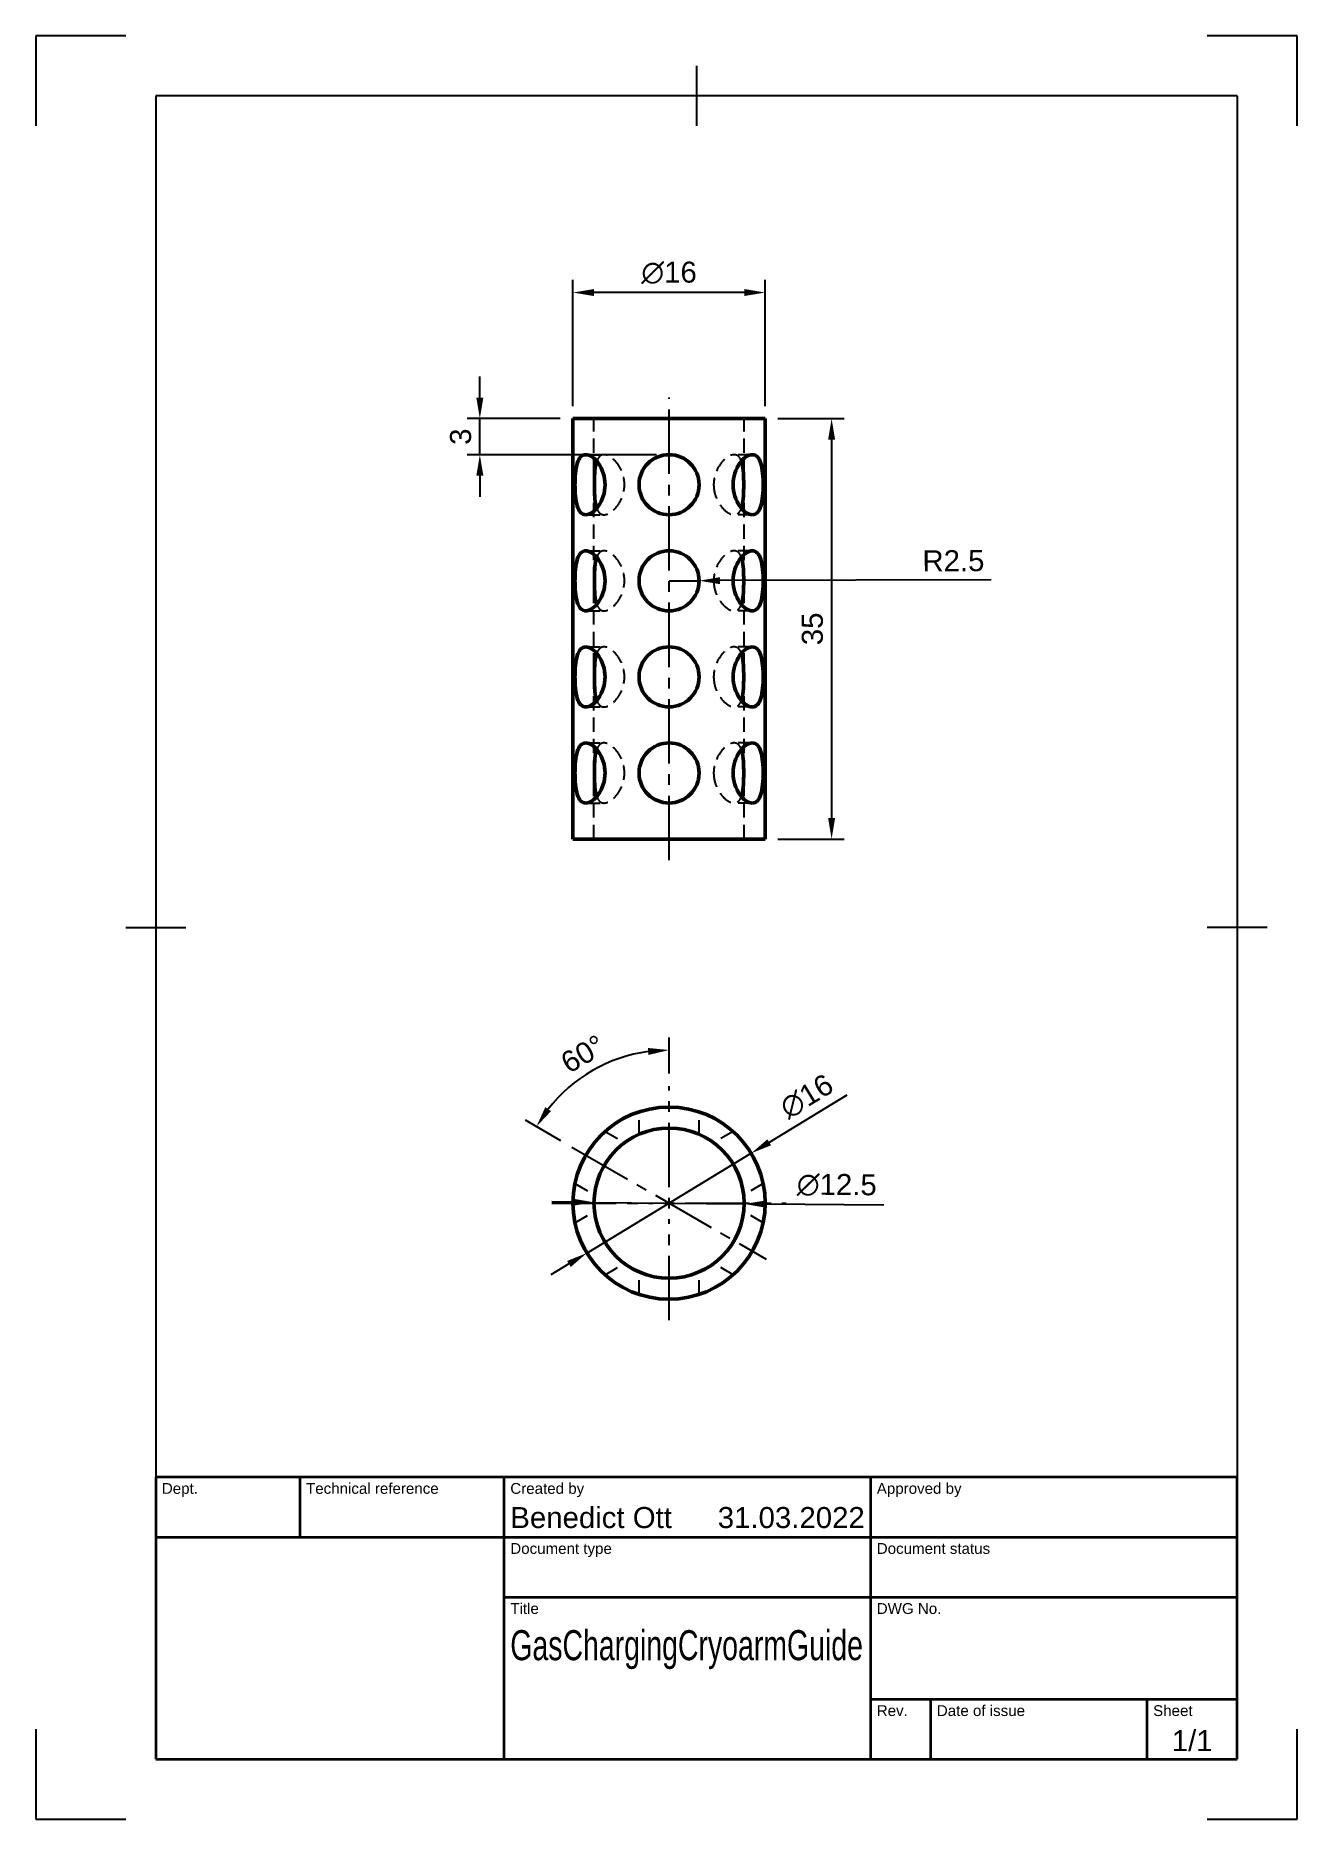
# Model space of a CAD drawing. Header units: millimetres. Extents: x 0 to 210, y 0 to 297.
import ezdxf
from ezdxf.enums import TextEntityAlignment as Align

# ---------------------------------------------------------------- set-up
doc = ezdxf.new("R2010")
doc.units = ezdxf.units.MM
doc.header["$LTSCALE"] = 0.75
doc.linetypes.add('CENTER2', pattern=[28.575, 19.05, -3.175, 3.175, -3.175])
doc.linetypes.add('HIDDEN2', pattern=[4.7625, 3.175, -1.5875])
for name, color, linetype, lineweight in [('Border', 7, 'Continuous', 25), ('FD_Dimensions', 7, 'Continuous', 25), ('Hidden', 7, 'HIDDEN2', 25), ('Smart Centers', 7, 'CENTER2', 25), ('TitleBlock', 7, 'Continuous', 35), ('Visible', 7, 'Continuous', 50)]:
    doc.layers.add(name, color=color, linetype=linetype, lineweight=lineweight)
doc.styles.add('FusionTitle', font='arial.ttf')
doc.styles.get("Standard").update_dxf_attribs({"font": 'arial.ttf'})
doc.dimstyles.new('Dim-ISO-25', dxfattribs={"dimtxt": 3.5, "dimasz": 3.5, "dimexe": 2.1, "dimexo": 2.1, "dimgap": 1.4, "dimtad": 1, "dimzin": 12, "dimdsep": 46, "dimtxsty": 'Standard', "dimcen": 0, "dimazin": 3, "dimtp": 0.1, "dimtm": 0.1, "dimtfac": 0.714286, "dimtmove": 0, "dimatfit": 3, "dimfxl": 1, "dimtzin": 12, "dimarcsym": 0})

# ---------------------------------------------------------------- blocks, each defined once
blk = doc.blocks.new('ISO_TITLEBLOCK')
at = {"layer": 'TitleBlock'}
for p, q in [((0, 47), (-180, 47)), ((-180, 47), (-180, 0)), ((-156, 37), (-156, 47)), ((-122, 0), (-122, 47)), ((-61, 0), (-61, 47)), ((0, 0), (0, 47)), ((-180, 37), (0, 37)), ((-122, 27), (0, 27)), ((-61, 10), (0, 10)), ((-51, 0), (-51, 10)), ((-15, 0), (-15, 10)), ((-180, 0), (0, 0))]:
    blk.add_line(p, q, dxfattribs=at)
at = {"layer": 'TitleBlock', "style": 'FusionTitle'}
for s, p in [('Dept.', (-179, 46)), ('Technical reference', (-155, 46)), ('Created by', (-121, 46)), ('Approved by', (-60, 46)), ('Document type', (-121, 36)), ('Document status', (-60, 36)), ('Title', (-121, 26)), ('DWG No.', (-60, 26)), ('Rev.', (-60, 9)), ('Date of issue', (-50, 9)), ('Sheet', (-14, 9))]:
    blk.add_text(s, height=1.8, dxfattribs=at).set_placement(p, align=Align.TOP_LEFT)
for tag, height, p in [('DEPT', 3.5, (-179, 42)), ('TECHNICAL_REFERENCE', 3.5, (-155, 42)), ('CREATED_BY', 3.5, (-121, 42)), ('APPROVED_BY', 3.5, (-60, 42)), ('DOCUMENT_TYPE', 3.5, (-121, 32)), ('DOCUMENT_STATUS', 3.5, (-60, 32)), ('TITLE_1', 5, (-121, 21.5)), ('TITLE_2', 5, (-121, 14)), ('TITLE_3', 5, (-121, 6.5)), ('DATE_OF_ISSUE', 3.5, (-50, 5))]:
    blk.add_attdef(tag, text='', height=height, dxfattribs=at).set_placement(p, align=Align.TOP_LEFT)
for tag, p in [('CREATED_DATE', (-62, 42)), ('APPROVED_DATE', (-0.99, 42))]:
    blk.add_attdef(tag, text='', height=3.5, dxfattribs=at).set_placement(p, align=Align.TOP_RIGHT)
for tag, height, p in [('DRAWING_NUMBER', 5, (-30.5, 19.75)), ('REV', 3.5, (-56, 4.85)), ('SHEET', 3.5, (-7.5, 4.85))]:
    blk.add_attdef(tag, text='', height=height, dxfattribs=at).set_placement(p, align=Align.TOP_CENTER)
blk = doc.blocks.new('ISO_A4(P)_SHEET')
at = {"layer": 'Border'}
for p, q in [((110, 292), (110, 282)), ((200, 287), (20, 287)), ((20, 287), (20, 10)), ((200, 287), (200, 10)), ((15, 148.5), (25, 148.5)), ((205, 148.5), (195, 148.5)), ((20, 10), (200, 10))]:
    blk.add_line(p, q, dxfattribs=at)
at = {"layer": 'Defpoints'}
for p, q in [((15, 297), (0, 297)), ((0, 297), (0, 282)), ((210, 297), (195, 297)), ((210, 282), (210, 297)), ((0, 15), (0, 0)), ((210, 0), (210, 15)), ((0, 0), (15, 0)), ((195, 0), (210, 0))]:
    blk.add_line(p, q, dxfattribs=at)
blk = doc.blocks.new('*D15')
at = {"layer": 'Defpoints', "color": 0, "transparency": 16777216}
for p in [(89.427922, 254.228634), (89.427922, 233.228634), (121.427922, 233.228634)]:
    blk.add_point(p, dxfattribs=at)
at = {"layer": 'FD_Dimensions', "lineweight": -2, "transparency": 16777216}
for p, q in [((89.427922, 235.328634), (89.427922, 256.328634)), ((121.427922, 235.328634), (121.427922, 256.328634)), ((117.927922, 254.228634), (92.927922, 254.228634))]:
    blk.add_line(p, q, dxfattribs=at)
at = {"layer": 'FD_Dimensions', "transparency": 16777216}
for points in [[(92.927922, 254.811967), (92.927922, 253.645301), (89.427922, 254.228634)], [(117.927922, 254.811967), (117.927922, 253.645301), (121.427922, 254.228634)]]:
    blk.add_solid(points, dxfattribs=at)
at = {"layer": 'FD_Dimensions', "color": 0, "transparency": 16777216, "insert": (105.427922, 257.513525), "char_height": 3.5, "attachment_point": 5}
blk.add_mtext('∅16', dxfattribs=at)
blk = doc.blocks.new('*D16')
at = {"layer": 'Defpoints', "color": 0, "transparency": 16777216}
for p in [(121.427922, 233.228634), (121.427922, 163.228634), (132.482851, 163.228634)]:
    blk.add_point(p, dxfattribs=at)
at = {"layer": 'FD_Dimensions', "lineweight": -2, "transparency": 16777216}
for p, q in [((123.527922, 233.228634), (134.582851, 233.228634)), ((132.482851, 229.728634), (132.482851, 166.728634)), ((123.527922, 163.228634), (134.582851, 163.228634))]:
    blk.add_line(p, q, dxfattribs=at)
at = {"layer": 'FD_Dimensions', "transparency": 16777216}
for points in [[(131.899518, 229.728634), (133.066184, 229.728634), (132.482851, 233.228634)], [(131.899518, 166.728634), (133.066184, 166.728634), (132.482851, 163.228634)]]:
    blk.add_solid(points, dxfattribs=at)
at = {"layer": 'FD_Dimensions', "color": 0, "transparency": 16777216, "insert": (129.294652, 198.228634), "char_height": 3.5, "attachment_point": 5, "rotation": 90}
blk.add_mtext('35', dxfattribs=at)
blk = doc.blocks.new('*D17')
at = {"layer": 'Defpoints', "color": 0, "transparency": 16777216}
for p in [(119.101054, 110.909811), (91.754789, 94.291093)]:
    blk.add_point(p, dxfattribs=at)
at = {"layer": 'FD_Dimensions', "lineweight": -2, "transparency": 16777216}
for p, q in [((135.012509, 120.579431), (122.092052, 112.727484)), ((91.754789, 94.291093), (119.101054, 110.909811)), ((88.763791, 92.473421), (85.772794, 90.655749))]:
    blk.add_line(p, q, dxfattribs=at)
at = {"layer": 'FD_Dimensions', "transparency": 16777216}
for points in [[(121.789106, 113.225983), (122.394997, 112.228984), (119.101054, 110.909811)], [(88.460846, 92.971921), (89.066737, 91.974921), (91.754789, 94.291093)]]:
    blk.add_solid(points, dxfattribs=at)
at = {"layer": 'FD_Dimensions', "color": 0, "transparency": 16777216, "insert": (128.341821, 120.369465), "char_height": 3.5, "attachment_point": 5, "rotation": 31.28764758}
blk.add_mtext('∅16', dxfattribs=at)
blk = doc.blocks.new('*D18')
at = {"layer": 'Defpoints', "color": 0, "transparency": 16777216}
for p in [(92.928563, 102.727072), (117.92728, 102.473832)]:
    blk.add_point(p, dxfattribs=at)
at = {"layer": 'FD_Dimensions', "lineweight": -2, "transparency": 16777216}
for p, q in [((89.428743, 102.762526), (85.928922, 102.79798)), ((92.928563, 102.727072), (117.92728, 102.473832)), ((141.177156, 102.238308), (121.427101, 102.438378))]:
    blk.add_line(p, q, dxfattribs=at)
at = {"layer": 'FD_Dimensions', "transparency": 16777216}
for points in [[(89.434651, 103.34583), (89.422834, 102.179223), (92.928563, 102.727072)], [(121.43301, 103.021682), (121.421192, 101.855075), (117.92728, 102.473832)]]:
    blk.add_solid(points, dxfattribs=at)
at = {"layer": 'FD_Dimensions', "color": 0, "transparency": 16777216, "insert": (133.34801, 105.602677), "char_height": 3.5, "attachment_point": 5, "rotation": 359.41958401}
blk.add_mtext('∅12.5', dxfattribs=at)
blk = doc.blocks.new('*D19')
at = {"layer": 'Defpoints', "color": 0, "transparency": 16777216}
for p in [(73.927922, 233.228634), (89.427922, 233.228634), (105.427922, 227.228634)]:
    blk.add_point(p, dxfattribs=at)
at = {"layer": 'FD_Dimensions', "lineweight": -2, "transparency": 16777216}
for p, q in [((73.927922, 236.728634), (73.927922, 240.228634)), ((87.327922, 233.228634), (71.827922, 233.228634)), ((73.927922, 227.228634), (73.927922, 233.228634)), ((103.327922, 227.228634), (71.827922, 227.228634)), ((73.927922, 223.728634), (73.927922, 220.228634))]:
    blk.add_line(p, q, dxfattribs=at)
at = {"layer": 'FD_Dimensions', "transparency": 16777216}
for points in [[(73.344589, 236.728634), (74.511255, 236.728634), (73.927922, 233.228634)], [(73.344589, 223.728634), (74.511255, 223.728634), (73.927922, 227.228634)]]:
    blk.add_solid(points, dxfattribs=at)
at = {"layer": 'FD_Dimensions', "color": 0, "transparency": 16777216, "insert": (70.739723, 230.228634), "char_height": 3.5, "attachment_point": 5, "rotation": 90}
blk.add_mtext('3', dxfattribs=at)
blk = doc.blocks.new('*U10')
at = {"layer": 'Smart Centers', "color": 0, "ltscale": 0.75, "transparency": 16777216}
blk.add_line((0, -38.5), (0, 38.5), dxfattribs=at)
blk = doc.blocks.new('*D20')
at = {"layer": 'Defpoints', "color": 0, "transparency": 16777216}
for p in [(105.427922, 206.228634), (110.427901, 206.243016)]:
    blk.add_point(p, dxfattribs=at)
at = {"layer": 'FD_Dimensions', "lineweight": -2, "transparency": 16777216}
for p, q in [((105.427922, 206.228634), (110.427901, 206.243016)), ((159.043279, 206.382852), (113.927887, 206.253083))]:
    blk.add_line(p, q, dxfattribs=at)
at = {"layer": 'FD_Dimensions', "transparency": 16777216}
blk.add_solid([(113.926209, 206.836414), (113.929565, 205.669752), (110.427901, 206.243016)], dxfattribs=at)
at = {"layer": 'FD_Dimensions', "color": 0, "transparency": 16777216, "insert": (152.760161, 209.551798), "char_height": 3.5, "attachment_point": 5, "rotation": 0.16478287}
blk.add_mtext('R2.5', dxfattribs=at)
blk = doc.blocks.new('*U12')
at = {"layer": 'Smart Centers', "color": 0, "ltscale": 0.75, "transparency": 16777216}
for p, q in [((0, 2.678906), (0, 19.5)), ((-19.5, 0), (-2.678906, 0)), ((2.678906, 0), (19.5, 0)), ((0, -19.5), (0, -2.678906))]:
    blk.add_line(p, q, dxfattribs=at)
at = {"layer": 'Smart Centers', "color": 0, "linetype": 'Continuous', "ltscale": 0.75, "transparency": 16777216}
for p, q in [((-0.892969, 0), (0.892969, 0)), ((0, -0.892969), (0, 0.892969))]:
    blk.add_line(p, q, dxfattribs=at)
blk = doc.blocks.new('*U13')
at = {"layer": 'Smart Centers', "color": 0, "ltscale": 0.75, "transparency": 16777216}
blk.add_line((-4.651528, 2.685561), (27.722987, -16.005874), dxfattribs=at)
blk = doc.blocks.new('*D21')
at = {"layer": 'Defpoints', "color": 0, "transparency": 16777216}
for p in [(96.707937, 126.558413), (105.427922, 122.100452), (89.234386, 111.949794), (105.427922, 105.279358), (121.608901, 93.258359)]:
    blk.add_point(p, dxfattribs=at)
at = {"layer": 'FD_Dimensions', "color": 0, "lineweight": -2, "transparency": 16777216}
for p, q in [((105.427922, 124.200452), (105.427922, 130.195981)), ((87.415733, 112.999794), (81.529492, 116.398217))]:
    blk.add_line(p, q, dxfattribs=at)
blk.add_arc((105.427922, 102.600452), 25.495529, 97.871695, 142.128305, dxfattribs=at)
at = {"layer": 'FD_Dimensions', "color": 0, "transparency": 16777216}
for points in [[(101.896137, 128.437701), (101.976216, 127.273786), (105.427922, 128.095981)], [(85.786041, 117.926384), (84.818101, 118.577692), (83.348146, 115.348217)]]:
    blk.add_solid(points, dxfattribs=at)
at = {"layer": 'FD_Dimensions', "color": 0, "transparency": 16777216, "insert": (91.086654, 127.440256), "char_height": 3.5, "attachment_point": 5, "rotation": 30.00001157}
blk.add_mtext('60°', dxfattribs=at)

msp = doc.modelspace()

# ---------------------------------------------------------------- linework, layer by layer
at = {"layer": 'Hidden'}
for p, q in [((92.928, 163.229), (92.928, 233.229)), ((117.928, 163.229), (117.928, 233.229)), ((91.572, 227.229), (94.603, 227.229)), ((119.284, 227.229), (116.253, 227.229)), ((91.572, 217.229), (94.603, 217.229)), ((119.284, 217.229), (116.253, 217.229)), ((91.572, 211.229), (94.603, 211.229)), ((119.284, 211.229), (116.253, 211.229)), ((91.572, 201.229), (94.603, 201.229)), ((119.284, 201.229), (116.253, 201.229)), ((91.572, 195.229), (94.603, 195.229)), ((119.284, 195.229), (116.253, 195.229)), ((91.572, 185.229), (94.603, 185.229)), ((119.284, 185.229), (116.253, 185.229)), ((91.572, 179.229), (94.603, 179.229)), ((119.284, 179.229), (116.253, 179.229)), ((91.572, 169.229), (94.603, 169.229)), ((119.284, 169.229), (116.253, 169.229))]:
    msp.add_line(p, q, dxfattribs=at)
at = {"layer": 'Hidden', "extrusion": (-1e-16, -1, 2.967e-13)}
for p, q in [((100.428, 114.057), (100.428, 117.799)), ((110.428, 114.057), (110.428, 117.799)), ((94.765, 114.53), (98.006, 112.659)), ((116.09, 114.53), (112.849, 112.659)), ((89.765, 105.87), (93.006, 103.999)), ((121.09, 105.87), (117.849, 103.999)), ((89.765, 99.331), (93.006, 101.202)), ((121.09, 99.331), (117.849, 101.202)), ((94.765, 90.671), (98.006, 92.542)), ((116.09, 90.671), (112.849, 92.542)), ((100.428, 87.402), (100.428, 91.144)), ((110.428, 87.402), (110.428, 91.144))]:
    msp.add_line(p, q, dxfattribs=at)
at = {"layer": 'Hidden'}
for points, knots in [([(93.389, 218.312), (93.487, 218.033), (93.613, 217.792), (93.994, 217.357), (94.285, 217.229), (94.92, 217.229), (95.303, 217.357), (96.084, 217.87), (96.48, 218.253), (97.145, 219.133), (97.459, 219.691), (97.891, 220.92), (98.006, 221.593), (98.006, 222.865), (97.891, 223.537), (97.459, 224.767), (97.145, 225.324), (96.48, 226.204), (96.084, 226.588), (95.303, 227.1), (94.92, 227.229), (94.285, 227.229), (93.994, 227.1), (93.613, 226.665), (93.487, 226.424), (93.389, 226.145)], [0.2195614, 0.2195614, 0.2195614, 0.2195614, 0.2860718, 0.2860718, 0.3813647, 0.3813647, 0.4766576, 0.4766576, 0.5719505, 0.5719505, 0.6673399, 0.6673399, 0.7627293, 0.7627293, 0.8581188, 0.8581188, 0.9535082, 0.9535082, 1.0488011, 1.0488011, 1.144094, 1.144094, 1.2393869, 1.2393869, 1.3058973, 1.3058973, 1.3058973, 1.3058973]), ([(117.467, 226.145), (117.368, 226.424), (117.243, 226.665), (116.861, 227.1), (116.571, 227.229), (115.936, 227.229), (115.553, 227.1), (114.772, 226.588), (114.376, 226.204), (113.711, 225.324), (113.397, 224.767), (112.964, 223.537), (112.849, 222.865), (112.849, 222.229)], [0.98229074, 0.98229074, 0.98229074, 0.98229074, 1.04880109, 1.04880109, 1.144094, 1.144094, 1.23938692, 1.23938692, 1.33467984, 1.33467984, 1.43006925, 1.43006925, 1.52545867, 1.52545867, 1.52545867, 1.52545867]), ([(112.849, 222.229), (112.849, 221.593), (112.964, 220.92), (113.397, 219.691), (113.711, 219.133), (114.376, 218.253), (114.772, 217.87), (115.553, 217.357), (115.936, 217.229), (116.571, 217.229), (116.861, 217.357), (117.243, 217.792), (117.368, 218.033), (117.467, 218.312)], [0, 0, 0, 0, 0.09538942, 0.09538942, 0.19077883, 0.19077883, 0.28607175, 0.28607175, 0.38136467, 0.38136467, 0.47665759, 0.47665759, 0.54316793, 0.54316793, 0.54316793, 0.54316793]), ([(93.389, 202.312), (93.487, 202.033), (93.613, 201.792), (93.994, 201.357), (94.285, 201.229), (94.92, 201.229), (95.303, 201.357), (96.084, 201.87), (96.48, 202.253), (97.145, 203.133), (97.459, 203.691), (97.891, 204.92), (98.006, 205.593), (98.006, 206.865), (97.891, 207.537), (97.459, 208.767), (97.145, 209.324), (96.48, 210.204), (96.084, 210.588), (95.303, 211.1), (94.92, 211.229), (94.285, 211.229), (93.994, 211.1), (93.613, 210.665), (93.487, 210.424), (93.389, 210.145)], [0.2195614, 0.2195614, 0.2195614, 0.2195614, 0.2860718, 0.2860718, 0.3813647, 0.3813647, 0.4766576, 0.4766576, 0.5719505, 0.5719505, 0.6673399, 0.6673399, 0.7627293, 0.7627293, 0.8581188, 0.8581188, 0.9535082, 0.9535082, 1.0488011, 1.0488011, 1.144094, 1.144094, 1.2393869, 1.2393869, 1.3058973, 1.3058973, 1.3058973, 1.3058973]), ([(117.467, 210.145), (117.368, 210.424), (117.243, 210.665), (116.861, 211.1), (116.571, 211.229), (115.936, 211.229), (115.553, 211.1), (114.772, 210.588), (114.376, 210.204), (113.711, 209.324), (113.397, 208.767), (112.964, 207.537), (112.849, 206.865), (112.849, 206.229)], [0.98229074, 0.98229074, 0.98229074, 0.98229074, 1.04880109, 1.04880109, 1.144094, 1.144094, 1.23938692, 1.23938692, 1.33467984, 1.33467984, 1.43006925, 1.43006925, 1.52545867, 1.52545867, 1.52545867, 1.52545867]), ([(112.849, 206.229), (112.849, 205.593), (112.964, 204.92), (113.397, 203.691), (113.711, 203.133), (114.376, 202.253), (114.772, 201.87), (115.553, 201.357), (115.936, 201.229), (116.571, 201.229), (116.861, 201.357), (117.243, 201.792), (117.368, 202.033), (117.467, 202.312)], [0, 0, 0, 0, 0.09538942, 0.09538942, 0.19077883, 0.19077883, 0.28607175, 0.28607175, 0.38136467, 0.38136467, 0.47665759, 0.47665759, 0.54316793, 0.54316793, 0.54316793, 0.54316793]), ([(93.389, 186.312), (93.487, 186.033), (93.613, 185.792), (93.994, 185.357), (94.285, 185.229), (94.92, 185.229), (95.303, 185.357), (96.084, 185.87), (96.48, 186.253), (97.145, 187.133), (97.459, 187.691), (97.891, 188.92), (98.006, 189.593), (98.006, 190.865), (97.891, 191.537), (97.459, 192.767), (97.145, 193.324), (96.48, 194.204), (96.084, 194.588), (95.303, 195.1), (94.92, 195.229), (94.285, 195.229), (93.994, 195.1), (93.613, 194.665), (93.487, 194.424), (93.389, 194.145)], [0.2195614, 0.2195614, 0.2195614, 0.2195614, 0.2860718, 0.2860718, 0.3813647, 0.3813647, 0.4766576, 0.4766576, 0.5719505, 0.5719505, 0.6673399, 0.6673399, 0.7627293, 0.7627293, 0.8581188, 0.8581188, 0.9535082, 0.9535082, 1.0488011, 1.0488011, 1.144094, 1.144094, 1.2393869, 1.2393869, 1.3058973, 1.3058973, 1.3058973, 1.3058973]), ([(117.467, 194.145), (117.368, 194.424), (117.243, 194.665), (116.861, 195.1), (116.571, 195.229), (115.936, 195.229), (115.553, 195.1), (114.772, 194.588), (114.376, 194.204), (113.711, 193.324), (113.397, 192.767), (112.964, 191.537), (112.849, 190.865), (112.849, 190.229)], [0.98229074, 0.98229074, 0.98229074, 0.98229074, 1.04880109, 1.04880109, 1.144094, 1.144094, 1.23938692, 1.23938692, 1.33467984, 1.33467984, 1.43006925, 1.43006925, 1.52545867, 1.52545867, 1.52545867, 1.52545867]), ([(112.849, 190.229), (112.849, 189.593), (112.964, 188.92), (113.397, 187.691), (113.711, 187.133), (114.376, 186.253), (114.772, 185.87), (115.553, 185.357), (115.936, 185.229), (116.571, 185.229), (116.861, 185.357), (117.243, 185.792), (117.368, 186.033), (117.467, 186.312)], [0, 0, 0, 0, 0.09538942, 0.09538942, 0.19077883, 0.19077883, 0.28607175, 0.28607175, 0.38136467, 0.38136467, 0.47665759, 0.47665759, 0.54316793, 0.54316793, 0.54316793, 0.54316793]), ([(93.389, 170.312), (93.487, 170.033), (93.613, 169.792), (93.994, 169.357), (94.285, 169.229), (94.92, 169.229), (95.303, 169.357), (96.084, 169.87), (96.48, 170.253), (97.145, 171.133), (97.459, 171.691), (97.891, 172.92), (98.006, 173.593), (98.006, 174.865), (97.891, 175.537), (97.459, 176.767), (97.145, 177.324), (96.48, 178.204), (96.084, 178.588), (95.303, 179.1), (94.92, 179.229), (94.285, 179.229), (93.994, 179.1), (93.613, 178.665), (93.487, 178.424), (93.389, 178.145)], [0.2195614, 0.2195614, 0.2195614, 0.2195614, 0.2860718, 0.2860718, 0.3813647, 0.3813647, 0.4766576, 0.4766576, 0.5719505, 0.5719505, 0.6673399, 0.6673399, 0.7627293, 0.7627293, 0.8581188, 0.8581188, 0.9535082, 0.9535082, 1.0488011, 1.0488011, 1.144094, 1.144094, 1.2393869, 1.2393869, 1.3058973, 1.3058973, 1.3058973, 1.3058973]), ([(117.467, 178.145), (117.368, 178.424), (117.243, 178.665), (116.861, 179.1), (116.571, 179.229), (115.936, 179.229), (115.553, 179.1), (114.772, 178.588), (114.376, 178.204), (113.711, 177.324), (113.397, 176.767), (112.964, 175.537), (112.849, 174.865), (112.849, 174.229)], [0.98229074, 0.98229074, 0.98229074, 0.98229074, 1.04880109, 1.04880109, 1.144094, 1.144094, 1.23938692, 1.23938692, 1.33467984, 1.33467984, 1.43006925, 1.43006925, 1.52545867, 1.52545867, 1.52545867, 1.52545867]), ([(112.849, 174.229), (112.849, 173.593), (112.964, 172.92), (113.397, 171.691), (113.711, 171.133), (114.376, 170.253), (114.772, 169.87), (115.553, 169.357), (115.936, 169.229), (116.571, 169.229), (116.861, 169.357), (117.243, 169.792), (117.368, 170.033), (117.467, 170.312)], [0, 0, 0, 0, 0.09538942, 0.09538942, 0.19077883, 0.19077883, 0.28607175, 0.28607175, 0.38136467, 0.38136467, 0.47665759, 0.47665759, 0.54316793, 0.54316793, 0.54316793, 0.54316793])]:
    msp.add_open_spline(points, degree=3, knots=knots, dxfattribs=at)
at = {"layer": 'Visible'}
for p, q in [((121.428, 233.229), (89.428, 233.229)), ((89.428, 163.229), (89.428, 233.229)), ((121.428, 163.229), (121.428, 233.229)), ((121.428, 163.229), (89.428, 163.229))]:
    msp.add_line(p, q, dxfattribs=at)
msp.add_circle((105.428, 102.6), 16, dxfattribs=at)
at = {"layer": 'Visible', "extrusion": (0, 0, -1)}
msp.add_circle((-105.428, 102.6), 12.5, dxfattribs=at)
at = {"layer": 'Visible'}
for centre, start, end in [((105.428, 222.229), 90, 270), ((105.428, 222.229), 270, 90), ((105.428, 206.229), 90, 270), ((105.428, 206.229), 270, 90), ((105.428, 190.229), 90, 270), ((105.428, 190.229), 270, 90), ((105.428, 174.229), 90, 270), ((105.428, 174.229), 270, 90)]:
    msp.add_arc(centre, 5, start, end, dxfattribs=at)
for points, knots in [([(91.572, 217.229), (91.255, 217.229), (90.955, 217.356), (90.469, 217.867), (90.28, 218.252), (90.012, 219.135), (89.914, 219.694), (89.791, 220.925), (89.765, 221.596), (89.765, 222.229), (89.765, 222.861), (89.791, 223.533), (89.914, 224.763), (90.012, 225.323), (90.28, 226.206), (90.469, 226.59), (90.955, 227.101), (91.255, 227.229), (91.572, 227.229)], [1.13834204, 1.13834204, 1.13834204, 1.13834204, 1.23318711, 1.23318711, 1.32803218, 1.32803218, 1.42291078, 1.42291078, 1.51778939, 1.51778939, 1.51778939, 1.61266799, 1.61266799, 1.70754659, 1.70754659, 1.80239166, 1.80239166, 1.89723673, 1.89723673, 1.89723673, 1.89723673]), ([(91.572, 227.229), (91.888, 227.229), (92.259, 227.101), (93.003, 226.59), (93.374, 226.206), (93.989, 225.323), (94.275, 224.763), (94.664, 223.533), (94.765, 222.861), (94.765, 221.596), (94.664, 220.925), (94.275, 219.694), (93.989, 219.135), (93.374, 218.252), (93.003, 217.867), (92.259, 217.356), (91.888, 217.229), (91.572, 217.229)], [0.37944735, 0.37944735, 0.37944735, 0.37944735, 0.47429242, 0.47429242, 0.56913749, 0.56913749, 0.66401609, 0.66401609, 0.75889469, 0.75889469, 0.8537733, 0.8537733, 0.9486519, 0.9486519, 1.04349697, 1.04349697, 1.13834204, 1.13834204, 1.13834204, 1.13834204]), ([(93.389, 226.145), (93.347, 226.025), (93.309, 225.897), (93.169, 225.324), (93.1, 224.767), (93.02, 223.537), (93.006, 222.865), (93.006, 222.229)], [1.30589726, 1.30589726, 1.30589726, 1.30589726, 1.33467984, 1.33467984, 1.43006925, 1.43006925, 1.52545867, 1.52545867, 1.52545867, 1.52545867]), ([(119.284, 217.229), (118.968, 217.229), (118.597, 217.356), (117.853, 217.867), (117.481, 218.252), (116.867, 219.135), (116.581, 219.694), (116.192, 220.925), (116.09, 221.596), (116.09, 222.229), (116.09, 222.861), (116.192, 223.533), (116.581, 224.763), (116.867, 225.323), (117.481, 226.206), (117.853, 226.59), (118.597, 227.101), (118.968, 227.229), (119.284, 227.229)], [1.13834204, 1.13834204, 1.13834204, 1.13834204, 1.23318711, 1.23318711, 1.32803218, 1.32803218, 1.42291078, 1.42291078, 1.51778939, 1.51778939, 1.51778939, 1.61266799, 1.61266799, 1.70754659, 1.70754659, 1.80239166, 1.80239166, 1.89723673, 1.89723673, 1.89723673, 1.89723673]), ([(117.467, 218.312), (117.509, 218.433), (117.546, 218.56), (117.687, 219.133), (117.756, 219.691), (117.836, 220.92), (117.849, 221.593), (117.849, 222.865), (117.836, 223.537), (117.756, 224.767), (117.687, 225.324), (117.546, 225.897), (117.509, 226.025), (117.467, 226.145)], [0.54316793, 0.54316793, 0.54316793, 0.54316793, 0.5719505, 0.5719505, 0.66733992, 0.66733992, 0.76272934, 0.76272934, 0.85811875, 0.85811875, 0.95350817, 0.95350817, 0.98229074, 0.98229074, 0.98229074, 0.98229074]), ([(119.284, 227.229), (119.6, 227.229), (119.901, 227.101), (120.387, 226.59), (120.575, 226.206), (120.844, 225.323), (120.942, 224.763), (121.065, 223.533), (121.09, 222.861), (121.09, 221.596), (121.065, 220.925), (120.942, 219.694), (120.844, 219.135), (120.575, 218.252), (120.387, 217.867), (119.901, 217.356), (119.6, 217.229), (119.284, 217.229)], [0.37944735, 0.37944735, 0.37944735, 0.37944735, 0.47429242, 0.47429242, 0.56913749, 0.56913749, 0.66401609, 0.66401609, 0.75889469, 0.75889469, 0.8537733, 0.8537733, 0.9486519, 0.9486519, 1.04349697, 1.04349697, 1.13834204, 1.13834204, 1.13834204, 1.13834204]), ([(93.006, 222.229), (93.006, 221.593), (93.02, 220.92), (93.1, 219.691), (93.169, 219.133), (93.309, 218.56), (93.347, 218.433), (93.389, 218.312)], [0, 0, 0, 0, 0.09538942, 0.09538942, 0.19077883, 0.19077883, 0.21956141, 0.21956141, 0.21956141, 0.21956141]), ([(91.572, 201.229), (91.255, 201.229), (90.955, 201.356), (90.469, 201.867), (90.28, 202.252), (90.012, 203.135), (89.914, 203.694), (89.791, 204.925), (89.765, 205.596), (89.765, 206.229), (89.765, 206.861), (89.791, 207.533), (89.914, 208.763), (90.012, 209.323), (90.28, 210.206), (90.469, 210.59), (90.955, 211.101), (91.255, 211.229), (91.572, 211.229)], [1.13834204, 1.13834204, 1.13834204, 1.13834204, 1.23318711, 1.23318711, 1.32803218, 1.32803218, 1.42291078, 1.42291078, 1.51778939, 1.51778939, 1.51778939, 1.61266799, 1.61266799, 1.70754659, 1.70754659, 1.80239166, 1.80239166, 1.89723673, 1.89723673, 1.89723673, 1.89723673]), ([(91.572, 211.229), (91.888, 211.229), (92.259, 211.101), (93.003, 210.59), (93.374, 210.206), (93.989, 209.323), (94.275, 208.763), (94.664, 207.533), (94.765, 206.861), (94.765, 205.596), (94.664, 204.925), (94.275, 203.694), (93.989, 203.135), (93.374, 202.252), (93.003, 201.867), (92.259, 201.356), (91.888, 201.229), (91.572, 201.229)], [0.37944735, 0.37944735, 0.37944735, 0.37944735, 0.47429242, 0.47429242, 0.56913749, 0.56913749, 0.66401609, 0.66401609, 0.75889469, 0.75889469, 0.8537733, 0.8537733, 0.9486519, 0.9486519, 1.04349697, 1.04349697, 1.13834204, 1.13834204, 1.13834204, 1.13834204]), ([(119.284, 201.229), (118.968, 201.229), (118.597, 201.356), (117.853, 201.867), (117.481, 202.252), (116.867, 203.135), (116.581, 203.694), (116.192, 204.925), (116.09, 205.596), (116.09, 206.229), (116.09, 206.861), (116.192, 207.533), (116.581, 208.763), (116.867, 209.323), (117.481, 210.206), (117.853, 210.59), (118.597, 211.101), (118.968, 211.229), (119.284, 211.229)], [1.13834204, 1.13834204, 1.13834204, 1.13834204, 1.23318711, 1.23318711, 1.32803218, 1.32803218, 1.42291078, 1.42291078, 1.51778939, 1.51778939, 1.51778939, 1.61266799, 1.61266799, 1.70754659, 1.70754659, 1.80239166, 1.80239166, 1.89723673, 1.89723673, 1.89723673, 1.89723673]), ([(119.284, 211.229), (119.6, 211.229), (119.901, 211.101), (120.387, 210.59), (120.575, 210.206), (120.844, 209.323), (120.942, 208.763), (121.065, 207.533), (121.09, 206.861), (121.09, 205.596), (121.065, 204.925), (120.942, 203.694), (120.844, 203.135), (120.575, 202.252), (120.387, 201.867), (119.901, 201.356), (119.6, 201.229), (119.284, 201.229)], [0.37944735, 0.37944735, 0.37944735, 0.37944735, 0.47429242, 0.47429242, 0.56913749, 0.56913749, 0.66401609, 0.66401609, 0.75889469, 0.75889469, 0.8537733, 0.8537733, 0.9486519, 0.9486519, 1.04349697, 1.04349697, 1.13834204, 1.13834204, 1.13834204, 1.13834204]), ([(93.389, 210.145), (93.347, 210.025), (93.309, 209.897), (93.169, 209.324), (93.1, 208.767), (93.02, 207.537), (93.006, 206.865), (93.006, 206.229)], [1.30589726, 1.30589726, 1.30589726, 1.30589726, 1.33467984, 1.33467984, 1.43006925, 1.43006925, 1.52545867, 1.52545867, 1.52545867, 1.52545867]), ([(117.467, 202.312), (117.509, 202.433), (117.546, 202.56), (117.687, 203.133), (117.756, 203.691), (117.836, 204.92), (117.849, 205.593), (117.849, 206.865), (117.836, 207.537), (117.756, 208.767), (117.687, 209.324), (117.546, 209.897), (117.509, 210.025), (117.467, 210.145)], [0.54316793, 0.54316793, 0.54316793, 0.54316793, 0.5719505, 0.5719505, 0.66733992, 0.66733992, 0.76272934, 0.76272934, 0.85811875, 0.85811875, 0.95350817, 0.95350817, 0.98229074, 0.98229074, 0.98229074, 0.98229074]), ([(93.006, 206.229), (93.006, 205.593), (93.02, 204.92), (93.1, 203.691), (93.169, 203.133), (93.309, 202.56), (93.347, 202.433), (93.389, 202.312)], [0, 0, 0, 0, 0.09538942, 0.09538942, 0.19077883, 0.19077883, 0.21956141, 0.21956141, 0.21956141, 0.21956141]), ([(91.572, 185.229), (91.255, 185.229), (90.955, 185.356), (90.469, 185.867), (90.28, 186.252), (90.012, 187.135), (89.914, 187.694), (89.791, 188.925), (89.765, 189.596), (89.765, 190.229), (89.765, 190.861), (89.791, 191.533), (89.914, 192.763), (90.012, 193.323), (90.28, 194.206), (90.469, 194.59), (90.955, 195.101), (91.255, 195.229), (91.572, 195.229)], [1.13834204, 1.13834204, 1.13834204, 1.13834204, 1.23318711, 1.23318711, 1.32803218, 1.32803218, 1.42291078, 1.42291078, 1.51778939, 1.51778939, 1.51778939, 1.61266799, 1.61266799, 1.70754659, 1.70754659, 1.80239166, 1.80239166, 1.89723673, 1.89723673, 1.89723673, 1.89723673]), ([(91.572, 195.229), (91.888, 195.229), (92.259, 195.101), (93.003, 194.59), (93.374, 194.206), (93.989, 193.323), (94.275, 192.763), (94.664, 191.533), (94.765, 190.861), (94.765, 189.596), (94.664, 188.925), (94.275, 187.694), (93.989, 187.135), (93.374, 186.252), (93.003, 185.867), (92.259, 185.356), (91.888, 185.229), (91.572, 185.229)], [0.37944735, 0.37944735, 0.37944735, 0.37944735, 0.47429242, 0.47429242, 0.56913749, 0.56913749, 0.66401609, 0.66401609, 0.75889469, 0.75889469, 0.8537733, 0.8537733, 0.9486519, 0.9486519, 1.04349697, 1.04349697, 1.13834204, 1.13834204, 1.13834204, 1.13834204]), ([(93.389, 194.145), (93.347, 194.025), (93.309, 193.897), (93.169, 193.324), (93.1, 192.767), (93.02, 191.537), (93.006, 190.865), (93.006, 190.229)], [1.30589726, 1.30589726, 1.30589726, 1.30589726, 1.33467984, 1.33467984, 1.43006925, 1.43006925, 1.52545867, 1.52545867, 1.52545867, 1.52545867]), ([(119.284, 185.229), (118.968, 185.229), (118.597, 185.356), (117.853, 185.867), (117.481, 186.252), (116.867, 187.135), (116.581, 187.694), (116.192, 188.925), (116.09, 189.596), (116.09, 190.229), (116.09, 190.861), (116.192, 191.533), (116.581, 192.763), (116.867, 193.323), (117.481, 194.206), (117.853, 194.59), (118.597, 195.101), (118.968, 195.229), (119.284, 195.229)], [1.13834204, 1.13834204, 1.13834204, 1.13834204, 1.23318711, 1.23318711, 1.32803218, 1.32803218, 1.42291078, 1.42291078, 1.51778939, 1.51778939, 1.51778939, 1.61266799, 1.61266799, 1.70754659, 1.70754659, 1.80239166, 1.80239166, 1.89723673, 1.89723673, 1.89723673, 1.89723673]), ([(117.467, 186.312), (117.509, 186.433), (117.546, 186.56), (117.687, 187.133), (117.756, 187.691), (117.836, 188.92), (117.849, 189.593), (117.849, 190.865), (117.836, 191.537), (117.756, 192.767), (117.687, 193.324), (117.546, 193.897), (117.509, 194.025), (117.467, 194.145)], [0.54316793, 0.54316793, 0.54316793, 0.54316793, 0.5719505, 0.5719505, 0.66733992, 0.66733992, 0.76272934, 0.76272934, 0.85811875, 0.85811875, 0.95350817, 0.95350817, 0.98229074, 0.98229074, 0.98229074, 0.98229074]), ([(119.284, 195.229), (119.6, 195.229), (119.901, 195.101), (120.387, 194.59), (120.575, 194.206), (120.844, 193.323), (120.942, 192.763), (121.065, 191.533), (121.09, 190.861), (121.09, 189.596), (121.065, 188.925), (120.942, 187.694), (120.844, 187.135), (120.575, 186.252), (120.387, 185.867), (119.901, 185.356), (119.6, 185.229), (119.284, 185.229)], [0.37944735, 0.37944735, 0.37944735, 0.37944735, 0.47429242, 0.47429242, 0.56913749, 0.56913749, 0.66401609, 0.66401609, 0.75889469, 0.75889469, 0.8537733, 0.8537733, 0.9486519, 0.9486519, 1.04349697, 1.04349697, 1.13834204, 1.13834204, 1.13834204, 1.13834204]), ([(93.006, 190.229), (93.006, 189.593), (93.02, 188.92), (93.1, 187.691), (93.169, 187.133), (93.309, 186.56), (93.347, 186.433), (93.389, 186.312)], [0, 0, 0, 0, 0.09538942, 0.09538942, 0.19077883, 0.19077883, 0.21956141, 0.21956141, 0.21956141, 0.21956141]), ([(91.572, 169.229), (91.255, 169.229), (90.955, 169.356), (90.469, 169.867), (90.28, 170.252), (90.012, 171.135), (89.914, 171.694), (89.791, 172.925), (89.765, 173.596), (89.765, 174.229), (89.765, 174.861), (89.791, 175.533), (89.914, 176.763), (90.012, 177.323), (90.28, 178.206), (90.469, 178.59), (90.955, 179.101), (91.255, 179.229), (91.572, 179.229)], [1.13834204, 1.13834204, 1.13834204, 1.13834204, 1.23318711, 1.23318711, 1.32803218, 1.32803218, 1.42291078, 1.42291078, 1.51778939, 1.51778939, 1.51778939, 1.61266799, 1.61266799, 1.70754659, 1.70754659, 1.80239166, 1.80239166, 1.89723673, 1.89723673, 1.89723673, 1.89723673]), ([(91.572, 179.229), (91.888, 179.229), (92.259, 179.101), (93.003, 178.59), (93.374, 178.206), (93.989, 177.323), (94.275, 176.763), (94.664, 175.533), (94.765, 174.861), (94.765, 173.596), (94.664, 172.925), (94.275, 171.694), (93.989, 171.135), (93.374, 170.252), (93.003, 169.867), (92.259, 169.356), (91.888, 169.229), (91.572, 169.229)], [0.37944735, 0.37944735, 0.37944735, 0.37944735, 0.47429242, 0.47429242, 0.56913749, 0.56913749, 0.66401609, 0.66401609, 0.75889469, 0.75889469, 0.8537733, 0.8537733, 0.9486519, 0.9486519, 1.04349697, 1.04349697, 1.13834204, 1.13834204, 1.13834204, 1.13834204]), ([(119.284, 169.229), (118.968, 169.229), (118.597, 169.356), (117.853, 169.867), (117.481, 170.252), (116.867, 171.135), (116.581, 171.694), (116.192, 172.925), (116.09, 173.596), (116.09, 174.229), (116.09, 174.861), (116.192, 175.533), (116.581, 176.763), (116.867, 177.323), (117.481, 178.206), (117.853, 178.59), (118.597, 179.101), (118.968, 179.229), (119.284, 179.229)], [1.13834204, 1.13834204, 1.13834204, 1.13834204, 1.23318711, 1.23318711, 1.32803218, 1.32803218, 1.42291078, 1.42291078, 1.51778939, 1.51778939, 1.51778939, 1.61266799, 1.61266799, 1.70754659, 1.70754659, 1.80239166, 1.80239166, 1.89723673, 1.89723673, 1.89723673, 1.89723673]), ([(119.284, 179.229), (119.6, 179.229), (119.901, 179.101), (120.387, 178.59), (120.575, 178.206), (120.844, 177.323), (120.942, 176.763), (121.065, 175.533), (121.09, 174.861), (121.09, 173.596), (121.065, 172.925), (120.942, 171.694), (120.844, 171.135), (120.575, 170.252), (120.387, 169.867), (119.901, 169.356), (119.6, 169.229), (119.284, 169.229)], [0.37944735, 0.37944735, 0.37944735, 0.37944735, 0.47429242, 0.47429242, 0.56913749, 0.56913749, 0.66401609, 0.66401609, 0.75889469, 0.75889469, 0.8537733, 0.8537733, 0.9486519, 0.9486519, 1.04349697, 1.04349697, 1.13834204, 1.13834204, 1.13834204, 1.13834204]), ([(93.389, 178.145), (93.347, 178.025), (93.309, 177.897), (93.169, 177.324), (93.1, 176.767), (93.02, 175.537), (93.006, 174.865), (93.006, 174.229)], [1.30589726, 1.30589726, 1.30589726, 1.30589726, 1.33467984, 1.33467984, 1.43006925, 1.43006925, 1.52545867, 1.52545867, 1.52545867, 1.52545867]), ([(117.467, 170.312), (117.509, 170.433), (117.546, 170.56), (117.687, 171.133), (117.756, 171.691), (117.836, 172.92), (117.849, 173.593), (117.849, 174.865), (117.836, 175.537), (117.756, 176.767), (117.687, 177.324), (117.546, 177.897), (117.509, 178.025), (117.467, 178.145)], [0.54316793, 0.54316793, 0.54316793, 0.54316793, 0.5719505, 0.5719505, 0.66733992, 0.66733992, 0.76272934, 0.76272934, 0.85811875, 0.85811875, 0.95350817, 0.95350817, 0.98229074, 0.98229074, 0.98229074, 0.98229074]), ([(93.006, 174.229), (93.006, 173.593), (93.02, 172.92), (93.1, 171.691), (93.169, 171.133), (93.309, 170.56), (93.347, 170.433), (93.389, 170.312)], [0, 0, 0, 0, 0.09538942, 0.09538942, 0.19077883, 0.19077883, 0.21956141, 0.21956141, 0.21956141, 0.21956141])]:
    msp.add_open_spline(points, degree=3, knots=knots, dxfattribs=at)

# ---------------------------------------------------------------- block references
at = {"layer": 'Border'}
msp.add_blockref('ISO_A4(P)_SHEET', (0, 0), dxfattribs=at)
at = {"layer": 'Smart Centers', "ltscale": 0.75}
for name, p in [('*U10', (105.428, 198.229)), ('*U12', (105.428, 102.6)), ('*U13', (93.886, 109.264))]:
    msp.add_blockref(name, p, dxfattribs=at)
at = {"layer": 'TitleBlock'}
ref = msp.add_blockref('ISO_TITLEBLOCK', (200, 10), dxfattribs=at)
ref.add_attrib('CREATED_DATE', '31.03.2022', dxfattribs={"height": 3.5, "style": 'FusionTitle'}).set_placement((138, 52), align=Align.TOP_RIGHT)
ref.add_attrib('SHEET', '1/1', dxfattribs={"height": 3.5, "style": 'FusionTitle'}).set_placement((192.5, 14.85), align=Align.TOP_CENTER)
ref.add_attrib('TITLE_1', 'GasChargingCryoarmGuide', dxfattribs={"height": 5, "style": 'FusionTitle', "width": 0.678106}).set_placement((79, 31.5), align=Align.TOP_LEFT)
ref.add_attrib('CREATED_BY', 'Benedict Ott', dxfattribs={"height": 3.5, "style": 'FusionTitle'}).set_placement((79, 52), align=Align.TOP_LEFT)

# ---------------------------------------------------------------- dimensions: what is measured, and where the dimension line sits
at = {"layer": 'FD_Dimensions'}
dim = msp.add_aligned_dim(p1=(121.428, 233.229), p2=(89.428, 233.229), distance=-21, text='∅<>', dimstyle='Dim-ISO-25', override={"dimlfac": 0.5, "dimclrd": 256, "dimclre": 256}, dxfattribs=at)
dim.commit()
dim.dimension.update_dxf_attribs({"geometry": '*D15', "text_midpoint": (105.428, 257.514)})
for base, p1, p2, picture, middle in [((73.928, 233.229), (105.428, 227.229), (89.428, 233.229), '*D19', (70.74, 230.229)), ((132.483, 163.229), (121.428, 233.229), (121.428, 163.229), '*D16', (129.295, 198.229))]:
    dim = msp.add_linear_dim(base=base, p1=p1, p2=p2, angle=270, dimstyle='Dim-ISO-25', override={"dimlfac": 0.5, "dimclrd": 256, "dimclre": 256}, dxfattribs=at)
    dim.commit()
    dim.dimension.update_dxf_attribs({"geometry": picture, "text_midpoint": middle})
dim = msp.add_radius_dim(center=(105.428, 206.229), mpoint=(110.428, 206.243), dimstyle='Dim-ISO-25', override={"dimlfac": 0.5, "dimse1": 1, "dimclrd": 256, "dimclre": 256}, dxfattribs=at)
dim.commit()
dim.dimension.update_dxf_attribs({"geometry": '*D20', "text_midpoint": (152.769, 206.365), "dimtype": 164})
dim = msp.add_angular_dim_2l(base=(96.708, 126.558), line1=((105.428, 105.279), (105.428, 122.1)), line2=((89.234, 111.95), (121.609, 93.258)), dimstyle='Dim-ISO-25', override={"dimlfac": 1, "dimpost": ''}, dxfattribs=at)
dim.commit()
dim.dimension.update_dxf_attribs({"geometry": '*D21', "text_midpoint": (91.087, 127.44)})
for p1, p2, picture, middle in [((91.755, 94.291), (119.101, 110.91), '*D17', (130.048, 117.562)), ((92.929, 102.727), (117.927, 102.474), '*D18', (133.315, 102.318))]:
    dim = msp.add_diameter_dim_2p(p1=p1, p2=p2, dimstyle='Dim-ISO-25', override={"dimlfac": 0.5, "dimclrd": 256, "dimclre": 256}, dxfattribs=at)
    dim.commit()
    dim.dimension.update_dxf_attribs({"geometry": picture, "text_midpoint": middle, "dimtype": 163})

doc.saveas('drawing.dxf')
